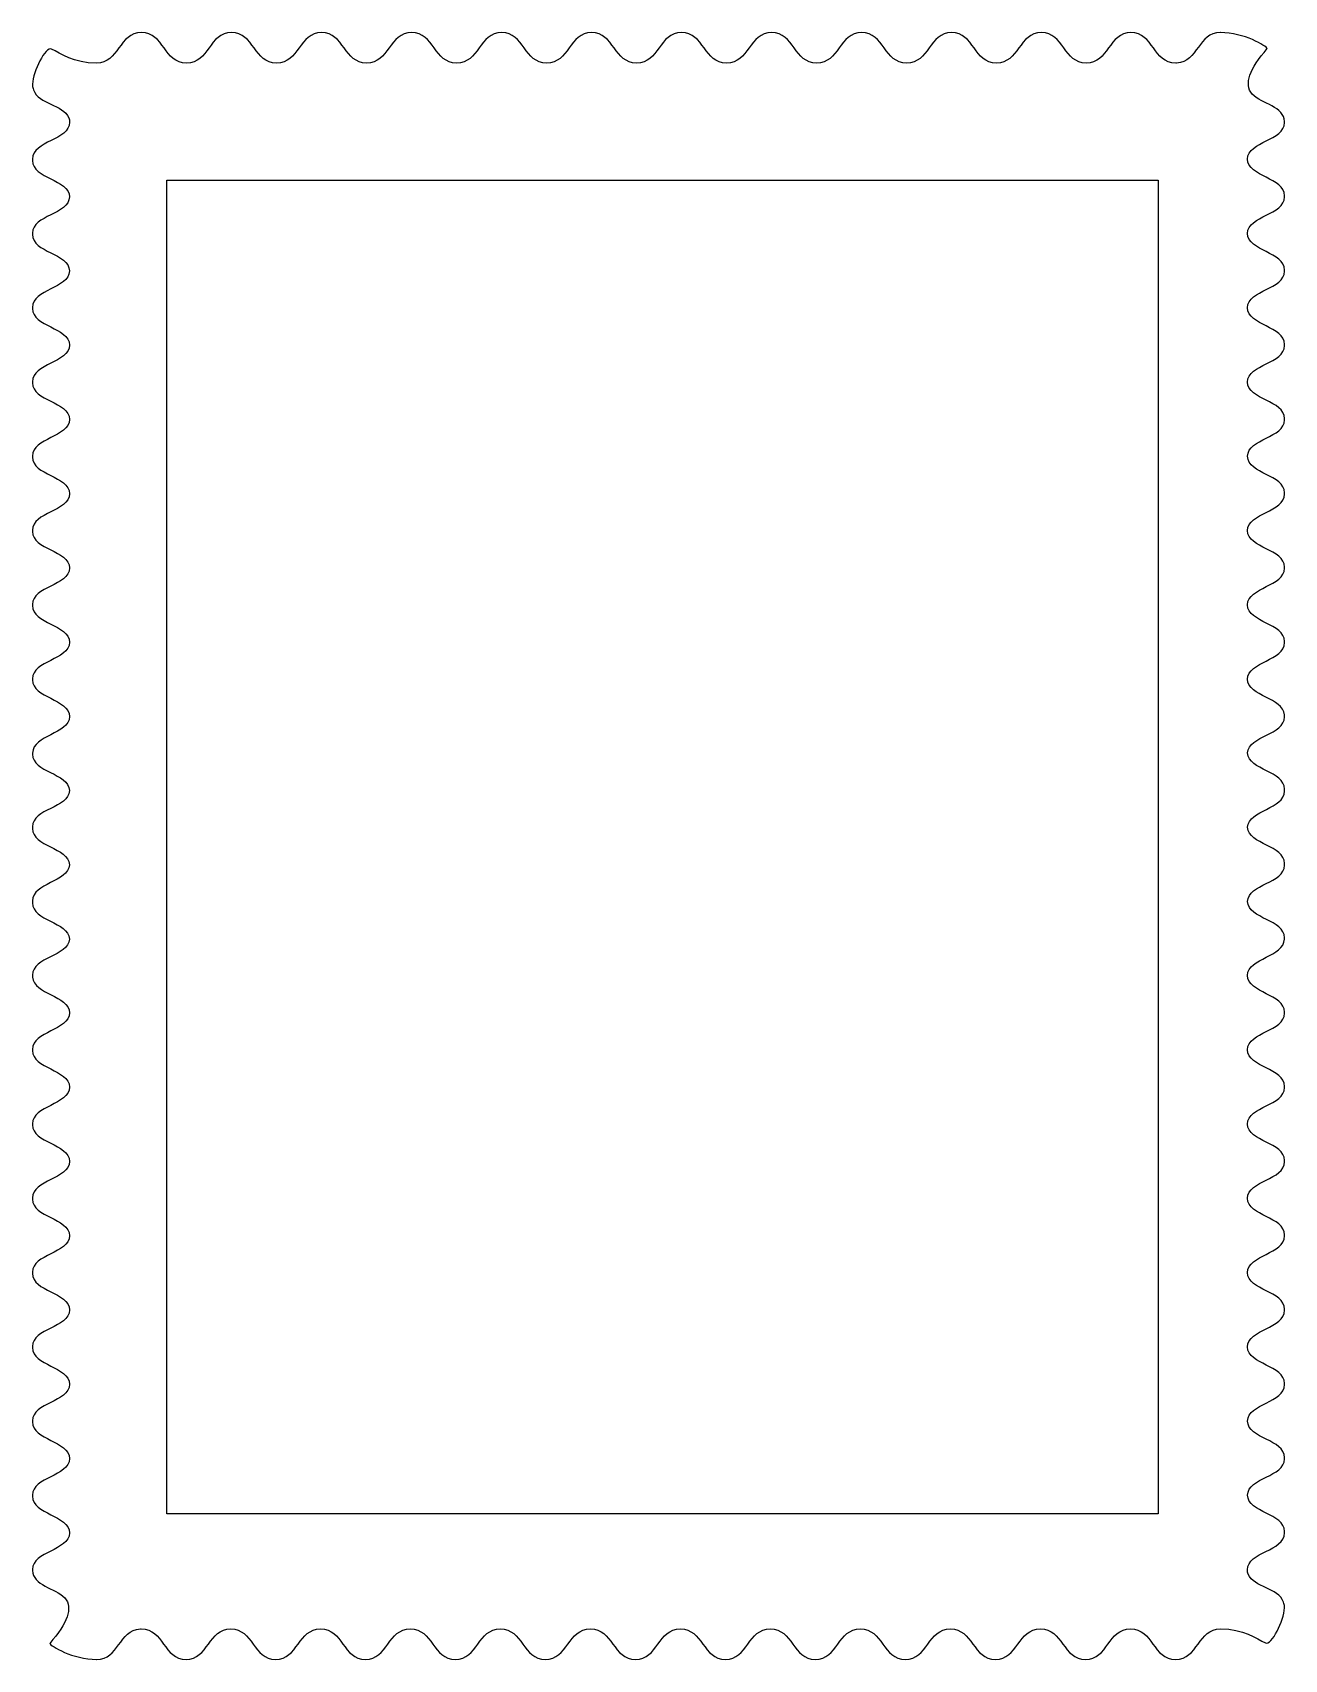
# Model space of a CAD drawing. Header units: centimetres. Extents: x -7.6 to 7.8, y -10.4 to 9.6.
import ezdxf

# ---------------------------------------------------------------- set-up
doc = ezdxf.new("R2010")
doc.units = ezdxf.units.CM
doc.header["$MEASUREMENT"] = 0
doc.layers.add('Camada 1', color=7, linetype='Continuous')

msp = doc.modelspace()

# ---------------------------------------------------------------- linework, layer by layer
at = {"layer": 'Camada 1'}
for points, knots in [([(7.32732, 8.02711), (7.33618, 7.80547), (7.78203, 7.80306), (7.78203, 7.57692), (7.78203, 7.57692), (7.78203, 7.57451), (7.78171, 7.57271), (7.78171, 7.57062), (7.78171, 7.57062), (7.78171, 7.56853), (7.78203, 7.56641), (7.78203, 7.5643), (7.78203, 7.5643), (7.78203, 7.338), (7.33618, 7.33559), (7.32732, 7.1135), (7.32732, 7.1135), (7.33618, 6.89141), (7.78203, 6.88916), (7.78203, 6.6627), (7.78203, 6.6627), (7.78203, 6.66058), (7.78171, 6.65849), (7.78171, 6.6564), (7.78171, 6.6564), (7.78171, 6.65431), (7.78203, 6.65235), (7.78203, 6.65008), (7.78203, 6.65008), (7.78203, 6.42407), (7.33618, 6.42153), (7.32732, 6.19989), (7.32732, 6.19989), (7.33618, 5.97764), (7.78203, 5.97523), (7.78203, 5.74864), (7.78203, 5.74864), (7.78203, 5.74652), (7.78171, 5.74459), (7.78171, 5.74248), (7.78171, 5.74248), (7.78171, 5.74023), (7.78203, 5.73811), (7.78203, 5.736), (7.78203, 5.736), (7.78203, 5.51031), (7.33618, 5.50777), (7.32732, 5.28613), (7.32732, 5.28613), (7.33618, 5.06465), (7.78203, 5.06253), (7.78203, 4.83639), (7.78203, 4.83639), (7.78203, 4.83382), (7.78171, 4.83157), (7.78142, 4.82917), (7.78142, 4.82917), (7.78174, 4.82676), (7.78203, 4.82451), (7.78203, 4.82211), (7.78203, 4.82211), (7.78203, 4.59671), (7.33663, 4.59401), (7.32761, 4.37343), (7.32761, 4.37343), (7.33663, 4.15256), (7.78203, 4.14983), (7.78203, 3.9243), (7.78203, 3.9243), (7.78203, 3.92173), (7.78171, 3.91948), (7.78142, 3.91694), (7.78142, 3.91694), (7.78174, 3.91453), (7.78203, 3.91212), (7.78203, 3.90958), (7.78203, 3.90958), (7.78203, 3.68418), (7.33618, 3.68164), (7.32732, 3.46016), (7.32732, 3.46016), (7.33618, 3.23823), (7.78203, 3.23582), (7.78203, 3.00936), (7.78203, 3.00936), (7.78203, 3.0074), (7.78171, 3.0056), (7.78171, 3.00349), (7.78171, 3.00349), (7.78171, 3.00138), (7.78203, 2.99989), (7.78203, 2.99748), (7.78203, 2.99748), (7.78203, 2.77118), (7.33576, 2.76877), (7.32732, 2.54668), (7.32732, 2.54668), (7.33573, 2.3243), (7.78203, 2.32202), (7.78203, 2.09588), (7.78203, 2.09588), (7.78203, 2.09347), (7.78171, 2.09167), (7.78142, 2.08927), (7.78142, 2.08927), (7.78174, 2.08715), (7.78203, 2.0849), (7.78203, 2.08281), (7.78203, 2.08281), (7.78203, 1.85667), (7.33618, 1.85442), (7.32732, 1.63262), (7.32732, 1.63262), (7.33618, 1.41489), (7.7664, 1.40902), (7.78127, 1.1946), (7.78127, 1.1946), (7.78127, 1.1946), (7.782, 1.19462), (7.782, 1.19462), (7.782, 1.19462), (7.782, 1.19282), (7.78168, 1.19086), (7.78168, 1.18906), (7.78168, 1.18906), (7.78168, 1.1871), (7.782, 1.18517), (7.782, 1.1835), (7.782, 1.1835), (7.782, 1.18093), (7.78168, 1.17884), (7.78139, 1.17614), (7.78139, 1.17614), (7.78171, 1.17402), (7.782, 1.17193), (7.782, 1.16939), (7.782, 1.16939), (7.782, 0.9455), (7.34594, 0.94084), (7.3279, 0.72627), (7.3279, 0.72627), (7.34248, 0.50929), (7.782, 0.50537), (7.782, 0.28103), (7.782, 0.28103), (7.782, 0.27936), (7.78184, 0.27788), (7.78168, 0.27637), (7.78168, 0.27637), (7.78184, 0.27502), (7.782, 0.27338), (7.782, 0.27187), (7.782, 0.27187), (7.782, 0.27052), (7.78184, 0.26946), (7.78184, 0.26798), (7.78184, 0.26798), (7.78184, 0.26798), (7.782, 0.268), (7.782, 0.268), (7.782, 0.268), (7.782, 0.26588), (7.78168, 0.26453), (7.78168, 0.26244), (7.78168, 0.26244), (7.78168, 0.26048), (7.782, 0.25868), (7.782, 0.25672), (7.782, 0.25672), (7.782, 0.03312), (7.34218, 0.0292), (7.32774, -0.18746), (7.32774, -0.18746), (7.34248, -0.4046), (7.782, -0.40849), (7.782, -0.63299), (7.782, -0.63299), (7.782, -0.63373), (7.78184, -0.63421), (7.78184, -0.63495), (7.78184, -0.63495), (7.78184, -0.63495), (7.782, -0.63527), (7.782, -0.6354), (7.782, -0.6354), (7.782, -0.6354), (7.78185, -0.6354), (7.78185, -0.6354), (7.78185, -0.6354), (7.78185, -0.63662), (7.78169, -0.63768), (7.78137, -0.63918), (7.78137, -0.63918), (7.78169, -0.64127), (7.78198, -0.64339), (7.78198, -0.64564), (7.78198, -0.64564), (7.78198, -0.64731), (7.78182, -0.64879), (7.78166, -0.65046), (7.78166, -0.65046), (7.78182, -0.65197), (7.78198, -0.65329), (7.78198, -0.65483), (7.78198, -0.65483), (7.78198, -0.87901), (7.33931, -0.88232), (7.32756, -1.10049), (7.32756, -1.10049), (7.34153, -1.31869), (7.78198, -1.32229), (7.78198, -1.54708), (7.78198, -1.54708), (7.78198, -1.54949), (7.78166, -1.55145), (7.78166, -1.55354), (7.78166, -1.55354), (7.78166, -1.55566), (7.78198, -1.55759), (7.78198, -1.55986), (7.78198, -1.55986), (7.78198, -1.56044), (7.78182, -1.56105), (7.78182, -1.5615), (7.78182, -1.5615), (7.78182, -1.56166), (7.78198, -1.56166), (7.78198, -1.56198), (7.78198, -1.56198), (7.78198, -1.56198), (7.78182, -1.56197), (7.78182, -1.56197), (7.78182, -1.56197), (7.7788, -1.78586), (7.33613, -1.78917), (7.32727, -2.01007), (7.32727, -2.01007), (7.33613, -2.23216), (7.78198, -2.23486), (7.78198, -2.46116), (7.78198, -2.46116), (7.78198, -2.46357), (7.78166, -2.46553), (7.78166, -2.46762), (7.78166, -2.46762), (7.78166, -2.46987), (7.78198, -2.47183), (7.78198, -2.47392), (7.78198, -2.47392), (7.78198, -2.69961), (7.33613, -2.70218), (7.32727, -2.92366), (7.32727, -2.92366), (7.33613, -3.1453), (7.78198, -3.14771), (7.78198, -3.37372), (7.78198, -3.37372), (7.78198, -3.37629), (7.78166, -3.37822), (7.78137, -3.38078), (7.78137, -3.38078), (7.78169, -3.38319), (7.78198, -3.38544), (7.78198, -3.38784), (7.78198, -3.38784), (7.78198, -3.61337), (7.33658, -3.6161), (7.32727, -3.83668), (7.32727, -3.83668), (7.33658, -4.05742), (7.78198, -4.05996), (7.78198, -4.28568), (7.78198, -4.28568), (7.78198, -4.28841), (7.78166, -4.29065), (7.78137, -4.29304), (7.78137, -4.29304), (7.78169, -4.29561), (7.78198, -4.29786), (7.78198, -4.3004), (7.78198, -4.3004), (7.78198, -4.52593), (7.33613, -4.5285), (7.32727, -4.74966), (7.32727, -4.74966), (7.33613, -4.97178), (7.78198, -4.97416), (7.78198, -5.20062), (7.78198, -5.20062), (7.78198, -5.20287), (7.78166, -5.20451), (7.78166, -5.20634), (7.78166, -5.20634), (7.78166, -5.20843), (7.78198, -5.21055), (7.78198, -5.21235), (7.78198, -5.21235), (7.78198, -5.4391), (7.33571, -5.44135), (7.32727, -5.6636), (7.32727, -5.6636), (7.33568, -5.88572), (7.78198, -5.88794), (7.78198, -6.11424), (7.78198, -6.11424), (7.78198, -6.11649), (7.78166, -6.11845), (7.78137, -6.1207), (7.78137, -6.1207), (7.78169, -6.12295), (7.78198, -6.12491), (7.78198, -6.12731), (7.78198, -6.12731), (7.78198, -6.35332), (7.33613, -6.35557), (7.32727, -6.57737), (7.32727, -6.57737), (7.33613, -6.79869), (7.78198, -6.8011), (7.78198, -7.02663), (7.78198, -7.02663), (7.78198, -7.02904), (7.78166, -7.03129), (7.78137, -7.03369), (7.78137, -7.03369), (7.78169, -7.03594), (7.78198, -7.03851), (7.78198, -7.04078), (7.78198, -7.04078), (7.78198, -7.26631), (7.33825, -7.26949), (7.32756, -7.48946), (7.32756, -7.48946), (7.33822, -7.70973), (7.78198, -7.71261), (7.78198, -7.9383), (7.78198, -7.9383), (7.78198, -7.94087), (7.78166, -7.94327), (7.78137, -7.94579), (7.78137, -7.94579), (7.78169, -7.94836), (7.78198, -7.95076), (7.78198, -7.95315), (7.78198, -7.95315), (7.78198, -8.1781), (7.3378, -8.18067), (7.32756, -8.40032), (7.32756, -8.40032), (7.3378, -8.61897), (7.78016, -8.62228), (7.78198, -8.8454), (7.78198, -8.8454), (7.78198, -8.8454), (7.78076, -8.84536), (7.78076, -8.84536), (7.78076, -8.84536), (7.78134, -8.85182), (7.78198, -8.85798), (7.78198, -8.86505), (7.78198, -8.86505), (7.78198, -9.09209), (7.32698, -9.09209), (7.32698, -9.31929), (7.32698, -9.31929), (7.32698, -9.33898), (7.3306, -9.3567), (7.33658, -9.3734), (7.33658, -9.3734), (7.40963, -9.53689), (7.70713, -9.53731), (7.7701, -9.71402), (7.7701, -9.71402), (7.77042, -9.71402), (7.77042, -9.71418), (7.77042, -9.71434), (7.77042, -9.71434), (7.77071, -9.71556), (7.77116, -9.7163), (7.77148, -9.71749), (7.77148, -9.71749), (7.77778, -9.73419), (7.78185, -9.75223), (7.78198, -9.77205), (7.78198, -9.77205), (7.78198, -9.77205), (7.78124, -9.77204), (7.78124, -9.77204), (7.78124, -9.77204), (7.78137, -9.77641), (7.78198, -9.7809), (7.78198, -9.78559), (7.78198, -9.78559), (7.78198, -9.94368), (7.62029, -10.24975), (7.54936, -10.21728), (7.54936, -10.21728), (7.43577, -10.16529), (7.27888, -10.04416), (6.99699, -10.04416), (6.99699, -10.04416), (6.72021, -10.04416), (6.72021, -10.41982), (6.44343, -10.41982), (6.44343, -10.41982), (6.16633, -10.41982), (6.16633, -10.04416), (5.88942, -10.04416), (5.88942, -10.04416), (5.61309, -10.04416), (5.61309, -10.41982), (5.33676, -10.41982), (5.33676, -10.41982), (5.05966, -10.41982), (5.05966, -10.04416), (4.78288, -10.04416), (4.78288, -10.04416), (4.50623, -10.04416), (4.50623, -10.41982), (4.22945, -10.41982), (4.22945, -10.41982), (3.95299, -10.41982), (3.95299, -10.04416), (3.67618, -10.04416), (3.67618, -10.04416), (3.3994, -10.04416), (3.3994, -10.41982), (3.1223, -10.41982), (3.1223, -10.41982), (2.84613, -10.41982), (2.84613, -10.04416), (2.56964, -10.04416), (2.56964, -10.04416), (2.2927, -10.04416), (2.2927, -10.41982), (2.01547, -10.41982), (2.01547, -10.41982), (1.73959, -10.41982), (1.73959, -10.04416), (1.46326, -10.04416), (1.46326, -10.04416), (1.1868, -10.04416), (1.1868, -10.41982), (0.91044, -10.41982), (0.91044, -10.41982), (0.63427, -10.41982), (0.63427, -10.04416), (0.35807, -10.04416), (0.35807, -10.04416), (0.08187, -10.04416), (0.0819, -10.41982), (-0.1943, -10.41982), (-0.1943, -10.41982), (-0.47145, -10.41982), (-0.47145, -10.04416), (-0.74823, -10.04416), (-0.74823, -10.04416), (-1.02525, -10.04416), (-1.02525, -10.41982), (-1.3024, -10.41982), (-1.3024, -10.41982), (-1.57897, -10.41982), (-1.57897, -10.04416), (-1.85543, -10.04416), (-1.85543, -10.04416), (-2.13221, -10.04416), (-2.13221, -10.41982), (-2.40886, -10.41982), (-2.40886, -10.41982), (-2.68551, -10.41982), (-2.68551, -10.04416), (-2.96197, -10.04416), (-2.96197, -10.04416), (-3.23801, -10.04416), (-3.23801, -10.41982), (-3.51394, -10.41982), (-3.51394, -10.41982), (-3.78945, -10.41982), (-3.78945, -10.04416), (-4.06459, -10.04416), (-4.06459, -10.04416), (-4.34137, -10.04416), (-4.34137, -10.41982), (-4.61794, -10.41982), (-4.61794, -10.41982), (-4.89345, -10.41982), (-4.89345, -10.04416), (-5.16859, -10.04416), (-5.16859, -10.04416), (-5.44341, -10.04416), (-5.44341, -10.41982), (-5.71839, -10.41982), (-5.71839, -10.41982), (-5.99366, -10.41982), (-5.99366, -10.04416), (-6.26888, -10.04416), (-6.26888, -10.04416), (-6.27248, -10.04416), (-6.27571, -10.04448), (-6.2788, -10.04474), (-6.2788, -10.04474), (-6.2788, -10.04474), (-6.2788, -10.04474), (-6.2788, -10.04474), (-6.2788, -10.04474), (-6.41165, -10.05046), (-6.47843, -10.14737), (-6.54717, -10.24114), (-6.54717, -10.24114), (-6.61358, -10.33221), (-6.68219, -10.42026), (-6.8148, -10.41981), (-6.8148, -10.41981), (-6.81557, -10.41981), (-6.81623, -10.41981), (-6.81713, -10.41981), (-6.81713, -10.41981), (-6.81742, -10.41981), (-6.81758, -10.41981), (-6.81803, -10.41981), (-6.81803, -10.41981), (-7.10894, -10.41891), (-7.38514, -10.25527), (-7.39445, -10.22222), (-7.39445, -10.22222), (-7.174, -9.97396), (-7.10746, -9.78931), (-7.20694, -9.66128), (-7.20694, -9.66128), (-7.32902, -9.54468), (-7.60498, -9.50502), (-7.60498, -9.32756), (-7.60498, -9.32756), (-7.60498, -9.32306), (-7.6044, -9.31886), (-7.60408, -9.31481), (-7.60408, -9.31481), (-7.60408, -9.31481), (-7.605, -9.31481), (-7.605, -9.31481), (-7.605, -9.31481), (-7.60487, -9.08806), (-7.15918, -9.08581), (-7.15023, -8.8637), (-7.15023, -8.8637), (-7.15917, -8.64177), (-7.605, -8.63968), (-7.605, -8.41335), (-7.605, -8.41335), (-7.605, -8.4111), (-7.60471, -8.40917), (-7.60471, -8.40721), (-7.60471, -8.40721), (-7.60471, -8.40512), (-7.605, -8.40316), (-7.605, -8.40091), (-7.605, -8.40091), (-7.605, -8.17459), (-7.15918, -8.17207), (-7.15023, -7.94995), (-7.15023, -7.94995), (-7.15917, -7.72802), (-7.605, -7.72577), (-7.605, -7.49934), (-7.605, -7.49934), (-7.605, -7.49706), (-7.60471, -7.49513), (-7.60471, -7.49318), (-7.60471, -7.49318), (-7.60471, -7.49109), (-7.605, -7.48897), (-7.605, -7.48704), (-7.605, -7.48704), (-7.605, -7.26074), (-7.15918, -7.2582), (-7.15023, -7.03656), (-7.15023, -7.03656), (-7.15917, -6.81434), (-7.605, -6.81177), (-7.605, -6.58531), (-7.605, -6.58531), (-7.605, -6.58306), (-7.60471, -6.58126), (-7.60471, -6.57915), (-7.60471, -6.57915), (-7.60471, -6.5769), (-7.605, -6.57481), (-7.605, -6.57269), (-7.605, -6.57269), (-7.605, -6.34687), (-7.15918, -6.34459), (-7.15023, -6.12311), (-7.15023, -6.12311), (-7.15917, -5.90147), (-7.605, -5.8989), (-7.605, -5.67324), (-7.605, -5.67324), (-7.605, -5.67051), (-7.60471, -5.66827), (-7.60442, -5.66602), (-7.60442, -5.66602), (-7.60471, -5.66361), (-7.605, -5.6612), (-7.605, -5.65882), (-7.605, -5.65882), (-7.605, -5.43342), (-7.16, -5.43072), (-7.15023, -5.20998), (-7.15023, -5.20998), (-7.15999, -4.98908), (-7.605, -4.98657), (-7.605, -4.76101), (-7.605, -4.76101), (-7.605, -4.75828), (-7.60471, -4.75617), (-7.60442, -4.75365), (-7.60442, -4.75365), (-7.60471, -4.75124), (-7.605, -4.74897), (-7.605, -4.74629), (-7.605, -4.74629), (-7.605, -4.52073), (-7.15918, -4.51832), (-7.15023, -4.29684), (-7.15023, -4.29684), (-7.15917, -4.07507), (-7.605, -4.07279), (-7.605, -3.84607), (-7.605, -3.84607), (-7.605, -3.84395), (-7.60471, -3.84229), (-7.60471, -3.8402), (-7.60471, -3.8402), (-7.60471, -3.83811), (-7.605, -3.83631), (-7.605, -3.83433), (-7.605, -3.83433), (-7.605, -3.60761), (-7.15873, -3.60549), (-7.15023, -3.38324), (-7.15023, -3.38324), (-7.15872, -3.16115), (-7.605, -3.15877), (-7.605, -2.9326), (-7.605, -2.9326), (-7.605, -2.93019), (-7.60471, -2.92839), (-7.60442, -2.92614), (-7.60442, -2.92614), (-7.60471, -2.92389), (-7.605, -2.9218), (-7.605, -2.91937), (-7.605, -2.91937), (-7.605, -2.69323), (-7.15918, -2.69114), (-7.15023, -2.46934), (-7.15023, -2.46934), (-7.15917, -2.25191), (-7.58944, -2.24561), (-7.60426, -2.03132), (-7.60426, -2.03132), (-7.60426, -2.03132), (-7.605, -2.03134), (-7.605, -2.03134), (-7.605, -2.03134), (-7.605, -2.02938), (-7.60471, -2.02756), (-7.60471, -2.02578), (-7.60471, -2.02578), (-7.60471, -2.02382), (-7.605, -2.02186), (-7.605, -2.0202), (-7.605, -2.0202), (-7.605, -2.01766), (-7.60471, -2.01554), (-7.60442, -2.01284), (-7.60442, -2.01284), (-7.60471, -2.01043), (-7.605, -2.0085), (-7.605, -2.00593), (-7.605, -2.00593), (-7.605, -1.7822), (-7.16878, -1.77783), (-7.1509, -1.56296), (-7.1509, -1.56296), (-7.16556, -1.34598), (-7.605, -1.34206), (-7.605, -1.11759), (-7.605, -1.11759), (-7.605, -1.11606), (-7.60471, -1.11486), (-7.60471, -1.11307), (-7.60471, -1.11307), (-7.60471, -1.11172), (-7.605, -1.11008), (-7.605, -1.10841), (-7.605, -1.10841), (-7.605, -1.10706), (-7.60471, -1.10616), (-7.60471, -1.10463), (-7.60471, -1.10463), (-7.60471, -1.10463), (-7.605, -1.10464), (-7.605, -1.10464), (-7.605, -1.10464), (-7.605, -1.10287), (-7.60471, -1.10088), (-7.60471, -1.09908), (-7.60471, -1.09908), (-7.60471, -1.09731), (-7.605, -1.09532), (-7.605, -1.09336), (-7.605, -1.09336), (-7.605, -0.86979), (-7.16518, -0.866), (-7.15076, -0.6492), (-7.15076, -0.6492), (-7.16555, -0.43206), (-7.605, -0.42817), (-7.605, -0.20367), (-7.605, -0.20367), (-7.605, -0.20293), (-7.60487, -0.20245), (-7.60487, -0.20171), (-7.60487, -0.20171), (-7.60487, -0.20171), (-7.60487, -0.20139), (-7.60487, -0.20126), (-7.60487, -0.20126), (-7.60487, -0.20126), (-7.60487, -0.20126), (-7.60487, -0.20126), (-7.60487, -0.20126), (-7.60471, -0.20004), (-7.60471, -0.19898), (-7.60442, -0.19764), (-7.60442, -0.19764), (-7.60471, -0.19539), (-7.605, -0.19327), (-7.605, -0.19103), (-7.605, -0.19103), (-7.605, -0.18936), (-7.60471, -0.18788), (-7.60471, -0.18621), (-7.60471, -0.18621), (-7.60471, -0.1847), (-7.605, -0.18338), (-7.605, -0.18184), (-7.605, -0.18184), (-7.605, 0.04234), (-7.16233, 0.04565), (-7.1506, 0.26353), (-7.1506, 0.26353), (-7.16441, 0.48186), (-7.605, 0.48562), (-7.605, 0.7107), (-7.605, 0.7107), (-7.605, 0.71279), (-7.60471, 0.71475), (-7.60471, 0.71684), (-7.60471, 0.71684), (-7.60471, 0.71896), (-7.605, 0.72091), (-7.605, 0.72316), (-7.605, 0.72316), (-7.605, 0.72377), (-7.60487, 0.72451), (-7.60487, 0.72483), (-7.60487, 0.72483), (-7.60487, 0.72499), (-7.60487, 0.72512), (-7.60487, 0.72512), (-7.60487, 0.72512), (-7.60487, 0.72512), (-7.60487, 0.72512), (-7.60487, 0.72512), (-7.60487, 0.72512), (-7.60185, 0.94933), (-7.15918, 0.95248), (-7.15024, 1.17351), (-7.15024, 1.17351), (-7.15918, 1.39544), (-7.60501, 1.39817), (-7.60501, 1.62444), (-7.60501, 1.62444), (-7.60501, 1.62685), (-7.60472, 1.62881), (-7.60472, 1.6309), (-7.60472, 1.6309), (-7.60472, 1.63299), (-7.60501, 1.63511), (-7.60501, 1.63722), (-7.60501, 1.63722), (-7.60501, 1.86323), (-7.15919, 1.86545), (-7.15024, 2.08696), (-7.15024, 2.08696), (-7.15918, 2.30876), (-7.60501, 2.31085), (-7.60501, 2.53699), (-7.60501, 2.53699), (-7.60501, 2.53972), (-7.60472, 2.54165), (-7.60443, 2.54421), (-7.60443, 2.54421), (-7.60472, 2.54662), (-7.60501, 2.54887), (-7.60501, 2.55127), (-7.60501, 2.55127), (-7.60501, 2.77667), (-7.16001, 2.77937), (-7.15024, 2.99995), (-7.15024, 2.99995), (-7.16, 3.22069), (-7.60501, 3.22323), (-7.60501, 3.44911), (-7.60501, 3.44911), (-7.60501, 3.45152), (-7.60472, 3.45393), (-7.60443, 3.45631), (-7.60443, 3.45631), (-7.60472, 3.45888), (-7.60501, 3.46113), (-7.60501, 3.46367), (-7.60501, 3.46367), (-7.60501, 3.6892), (-7.15919, 3.69177), (-7.15024, 3.91296), (-7.15024, 3.91296), (-7.15918, 4.13505), (-7.60501, 4.1373), (-7.60501, 4.36389), (-7.60501, 4.36389), (-7.60501, 4.36614), (-7.60472, 4.36778), (-7.60472, 4.36974), (-7.60472, 4.36974), (-7.60472, 4.37186), (-7.60501, 4.37366), (-7.60501, 4.37575), (-7.60501, 4.37575), (-7.60501, 4.60221), (-7.15874, 4.60459), (-7.15024, 4.82668), (-7.15024, 4.82668), (-7.15873, 5.04861), (-7.60501, 5.05102), (-7.60501, 5.27748), (-7.60501, 5.27748), (-7.60501, 5.27973), (-7.60472, 5.28185), (-7.60443, 5.28394), (-7.60443, 5.28394), (-7.60472, 5.28606), (-7.60501, 5.28831), (-7.60501, 5.29055), (-7.60501, 5.29055), (-7.60501, 5.51656), (-7.15919, 5.51881), (-7.15024, 5.74058), (-7.15024, 5.74058), (-7.15918, 5.96193), (-7.60501, 5.96434), (-7.60501, 6.18987), (-7.60501, 6.18987), (-7.60501, 6.19244), (-7.60472, 6.19453), (-7.60443, 6.19693), (-7.60443, 6.19693), (-7.60472, 6.19934), (-7.60501, 6.20159), (-7.60501, 6.20415), (-7.60501, 6.20415), (-7.60501, 6.42955), (-7.16128, 6.43254), (-7.15024, 6.6527), (-7.15024, 6.6527), (-7.16127, 6.87299), (-7.60501, 6.87569), (-7.60501, 7.10138), (-7.60501, 7.10138), (-7.60501, 7.10408), (-7.60472, 7.10649), (-7.60443, 7.10905), (-7.60443, 7.10905), (-7.60472, 7.11162), (-7.60501, 7.11402), (-7.60501, 7.11656), (-7.60501, 7.11656), (-7.60501, 7.34122), (-7.1607, 7.34392), (-7.15024, 7.5636), (-7.15024, 7.5636), (-7.16053, 7.78238), (-7.60321, 7.78553), (-7.60487, 8.00868), (-7.60487, 8.00868), (-7.60487, 8.00868), (-7.60368, 8.00867), (-7.60368, 8.00867), (-7.60368, 8.00867), (-7.60442, 8.01497), (-7.60503, 8.02145), (-7.60503, 8.0282), (-7.60503, 8.0282), (-7.60503, 8.25524), (-7.14997, 8.25524), (-7.14997, 8.48244), (-7.14997, 8.48244), (-7.14997, 8.50228), (-7.15349, 8.51998), (-7.15973, 8.53652), (-7.15973, 8.53652), (-7.2326, 8.7003), (-7.53012, 8.70075), (-7.59314, 8.8773), (-7.59314, 8.8773), (-7.5933, 8.8773), (-7.5933, 8.8773), (-7.5933, 8.87759), (-7.5933, 8.87759), (-7.59383, 8.87865), (-7.59412, 8.87971), (-7.59449, 8.88074), (-7.59449, 8.88074), (-7.60087, 8.89744), (-7.6047, 8.91545), (-7.60486, 8.9353), (-7.60486, 8.9353), (-7.60486, 8.9353), (-7.60426, 8.9353), (-7.60426, 8.9353), (-7.60426, 8.9353), (-7.60442, 8.9398), (-7.605, 8.94416), (-7.605, 8.94882), (-7.605, 8.94882), (-7.605, 9.10691), (-7.44323, 9.41298), (-7.37238, 9.38051), (-7.37238, 9.38051), (-7.25879, 9.32868), (-7.10168, 9.20742), (-6.81996, 9.20742), (-6.81996, 9.20742), (-6.54326, 9.20742), (-6.54326, 9.58308), (-6.26648, 9.58308), (-6.26648, 9.58308), (-5.98938, 9.58308), (-5.98938, 9.20742), (-5.71231, 9.20742), (-5.71231, 9.20742), (-5.4359, 9.20742), (-5.4359, 9.58308), (-5.15978, 9.58308), (-5.15978, 9.58308), (-4.88271, 9.58308), (-4.88271, 9.20742), (-4.6059, 9.20742), (-4.6059, 9.20742), (-4.32928, 9.20742), (-4.32928, 9.58308), (-4.05242, 9.58308), (-4.05242, 9.58308), (-3.77601, 9.58308), (-3.77601, 9.20742), (-3.49923, 9.20742), (-3.49923, 9.20742), (-3.22245, 9.20742), (-3.22245, 9.58308), (-2.94535, 9.58308), (-2.94535, 9.58308), (-2.66918, 9.58308), (-2.66918, 9.20742), (-2.39277, 9.20742), (-2.39277, 9.20742), (-2.11575, 9.20742), (-2.11575, 9.58308), (-1.83828, 9.58308), (-1.83828, 9.58308), (-1.56248, 9.58308), (-1.56248, 9.20742), (-1.28628, 9.20742), (-1.28628, 9.20742), (-1.00979, 9.20742), (-1.00979, 9.58308), (-0.73346, 9.58308), (-0.73346, 9.58308), (-0.45713, 9.58308), (-0.45713, 9.20742), (-0.18109, 9.20742), (-0.18109, 9.20742), (0.09508, 9.20742), (0.09508, 9.58308), (0.37128, 9.58308), (0.37128, 9.58308), (0.64838, 9.58308), (0.64838, 9.20742), (0.92516, 9.20742), (0.92516, 9.20742), (1.20226, 9.20742), (1.20226, 9.58308), (1.4793, 9.58308), (1.4793, 9.58308), (1.75595, 9.58308), (1.75595, 9.20742), (2.03241, 9.20742), (2.03241, 9.20742), (2.30922, 9.20742), (2.30922, 9.58308), (2.58584, 9.58308), (2.58584, 9.58308), (2.86246, 9.58308), (2.86246, 9.20742), (3.13895, 9.20742), (3.13895, 9.20742), (3.41499, 9.20742), (3.41499, 9.58308), (3.69084, 9.58308), (3.69084, 9.58308), (3.96643, 9.58308), (3.96643, 9.20742), (4.24154, 9.20742), (4.24154, 9.20742), (4.51832, 9.20742), (4.51832, 9.58308), (4.79497, 9.58308), (4.79497, 9.58308), (5.0704, 9.58308), (5.0704, 9.20742), (5.34554, 9.20742), (5.34554, 9.20742), (5.62052, 9.20742), (5.62052, 9.58308), (5.89534, 9.58308), (5.89534, 9.58308), (6.17061, 9.58308), (6.17061, 9.20742), (6.44604, 9.20742), (6.44604, 9.20742), (6.44935, 9.20742), (6.45265, 9.20758), (6.45564, 9.20787), (6.45564, 9.20787), (6.45564, 9.20787), (6.45564, 9.20787), (6.45564, 9.20787), (6.45564, 9.20787), (6.58875, 9.21403), (6.65535, 9.31066), (6.72401, 9.40443), (6.72401, 9.40443), (6.79071, 9.49547), (6.85911, 9.58355), (6.99179, 9.58308), (6.99179, 9.58308), (6.99237, 9.58308), (6.9933, 9.58292), (6.99404, 9.58292), (6.99404, 9.58292), (6.99436, 9.58292), (6.99478, 9.58308), (6.99494, 9.58308), (6.99494, 9.58308), (7.28598, 9.58202), (7.56202, 9.41854), (7.57133, 9.38549), (7.57133, 9.38549), (7.35091, 9.13726), (7.28447, 8.95274), (7.38379, 8.82441), (7.38379, 8.82441), (7.50595, 8.70781), (7.78186, 8.66844), (7.78186, 8.49082), (7.78186, 8.49082), (7.78186, 8.48632), (7.78125, 8.48209), (7.78096, 8.47791), (7.78096, 8.47791), (7.78096, 8.47791), (7.7819, 8.47791), (7.7819, 8.47791), (7.7819, 8.47791), (7.78187, 8.25177), (7.33618, 8.24921), (7.32732, 8.02711)], [0, 0, 0, 0, 0.003663, 0.003663, 0.003663, 0.003663, 0.00732601, 0.00732601, 0.00732601, 0.00732601, 0.01098901, 0.01098901, 0.01098901, 0.01098901, 0.01465201, 0.01465201, 0.01465201, 0.01465201, 0.01831502, 0.01831502, 0.01831502, 0.01831502, 0.02197802, 0.02197802, 0.02197802, 0.02197802, 0.02564103, 0.02564103, 0.02564103, 0.02564103, 0.02930403, 0.02930403, 0.02930403, 0.02930403, 0.03296703, 0.03296703, 0.03296703, 0.03296703, 0.03663004, 0.03663004, 0.03663004, 0.03663004, 0.04029304, 0.04029304, 0.04029304, 0.04029304, 0.04395604, 0.04395604, 0.04395604, 0.04395604, 0.04761905, 0.04761905, 0.04761905, 0.04761905, 0.05128205, 0.05128205, 0.05128205, 0.05128205, 0.05494505, 0.05494505, 0.05494505, 0.05494505, 0.05860806, 0.05860806, 0.05860806, 0.05860806, 0.06227106, 0.06227106, 0.06227106, 0.06227106, 0.06593407, 0.06593407, 0.06593407, 0.06593407, 0.06959707, 0.06959707, 0.06959707, 0.06959707, 0.07326007, 0.07326007, 0.07326007, 0.07326007, 0.07692308, 0.07692308, 0.07692308, 0.07692308, 0.08058608, 0.08058608, 0.08058608, 0.08058608, 0.08424908, 0.08424908, 0.08424908, 0.08424908, 0.08791209, 0.08791209, 0.08791209, 0.08791209, 0.09157509, 0.09157509, 0.09157509, 0.09157509, 0.0952381, 0.0952381, 0.0952381, 0.0952381, 0.0989011, 0.0989011, 0.0989011, 0.0989011, 0.1025641, 0.1025641, 0.1025641, 0.1025641, 0.10622711, 0.10622711, 0.10622711, 0.10622711, 0.10989011, 0.10989011, 0.10989011, 0.10989011, 0.11355311, 0.11355311, 0.11355311, 0.11355311, 0.11721612, 0.11721612, 0.11721612, 0.11721612, 0.12087912, 0.12087912, 0.12087912, 0.12087912, 0.12454212, 0.12454212, 0.12454212, 0.12454212, 0.12820513, 0.12820513, 0.12820513, 0.12820513, 0.13186813, 0.13186813, 0.13186813, 0.13186813, 0.13553114, 0.13553114, 0.13553114, 0.13553114, 0.13919414, 0.13919414, 0.13919414, 0.13919414, 0.14285714, 0.14285714, 0.14285714, 0.14285714, 0.14652015, 0.14652015, 0.14652015, 0.14652015, 0.15018315, 0.15018315, 0.15018315, 0.15018315, 0.15384615, 0.15384615, 0.15384615, 0.15384615, 0.15750916, 0.15750916, 0.15750916, 0.15750916, 0.16117216, 0.16117216, 0.16117216, 0.16117216, 0.16483516, 0.16483516, 0.16483516, 0.16483516, 0.16849817, 0.16849817, 0.16849817, 0.16849817, 0.17216117, 0.17216117, 0.17216117, 0.17216117, 0.17582418, 0.17582418, 0.17582418, 0.17582418, 0.17948718, 0.17948718, 0.17948718, 0.17948718, 0.18315018, 0.18315018, 0.18315018, 0.18315018, 0.18681319, 0.18681319, 0.18681319, 0.18681319, 0.19047619, 0.19047619, 0.19047619, 0.19047619, 0.19413919, 0.19413919, 0.19413919, 0.19413919, 0.1978022, 0.1978022, 0.1978022, 0.1978022, 0.2014652, 0.2014652, 0.2014652, 0.2014652, 0.20512821, 0.20512821, 0.20512821, 0.20512821, 0.20879121, 0.20879121, 0.20879121, 0.20879121, 0.21245421, 0.21245421, 0.21245421, 0.21245421, 0.21611722, 0.21611722, 0.21611722, 0.21611722, 0.21978022, 0.21978022, 0.21978022, 0.21978022, 0.22344322, 0.22344322, 0.22344322, 0.22344322, 0.22710623, 0.22710623, 0.22710623, 0.22710623, 0.23076923, 0.23076923, 0.23076923, 0.23076923, 0.23443223, 0.23443223, 0.23443223, 0.23443223, 0.23809524, 0.23809524, 0.23809524, 0.23809524, 0.24175824, 0.24175824, 0.24175824, 0.24175824, 0.24542125, 0.24542125, 0.24542125, 0.24542125, 0.24908425, 0.24908425, 0.24908425, 0.24908425, 0.25274725, 0.25274725, 0.25274725, 0.25274725, 0.25641026, 0.25641026, 0.25641026, 0.25641026, 0.26007326, 0.26007326, 0.26007326, 0.26007326, 0.26373626, 0.26373626, 0.26373626, 0.26373626, 0.26739927, 0.26739927, 0.26739927, 0.26739927, 0.27106227, 0.27106227, 0.27106227, 0.27106227, 0.27472527, 0.27472527, 0.27472527, 0.27472527, 0.27838828, 0.27838828, 0.27838828, 0.27838828, 0.28205128, 0.28205128, 0.28205128, 0.28205128, 0.28571429, 0.28571429, 0.28571429, 0.28571429, 0.28937729, 0.28937729, 0.28937729, 0.28937729, 0.29304029, 0.29304029, 0.29304029, 0.29304029, 0.2967033, 0.2967033, 0.2967033, 0.2967033, 0.3003663, 0.3003663, 0.3003663, 0.3003663, 0.3040293, 0.3040293, 0.3040293, 0.3040293, 0.30769231, 0.30769231, 0.30769231, 0.30769231, 0.31135531, 0.31135531, 0.31135531, 0.31135531, 0.31501832, 0.31501832, 0.31501832, 0.31501832, 0.31868132, 0.31868132, 0.31868132, 0.31868132, 0.32234432, 0.32234432, 0.32234432, 0.32234432, 0.32600733, 0.32600733, 0.32600733, 0.32600733, 0.32967033, 0.32967033, 0.32967033, 0.32967033, 0.33333333, 0.33333333, 0.33333333, 0.33333333, 0.33699634, 0.33699634, 0.33699634, 0.33699634, 0.34065934, 0.34065934, 0.34065934, 0.34065934, 0.34432234, 0.34432234, 0.34432234, 0.34432234, 0.34798535, 0.34798535, 0.34798535, 0.34798535, 0.35164835, 0.35164835, 0.35164835, 0.35164835, 0.35531136, 0.35531136, 0.35531136, 0.35531136, 0.35897436, 0.35897436, 0.35897436, 0.35897436, 0.36263736, 0.36263736, 0.36263736, 0.36263736, 0.36630037, 0.36630037, 0.36630037, 0.36630037, 0.36996337, 0.36996337, 0.36996337, 0.36996337, 0.37362637, 0.37362637, 0.37362637, 0.37362637, 0.37728938, 0.37728938, 0.37728938, 0.37728938, 0.38095238, 0.38095238, 0.38095238, 0.38095238, 0.38461538, 0.38461538, 0.38461538, 0.38461538, 0.38827839, 0.38827839, 0.38827839, 0.38827839, 0.39194139, 0.39194139, 0.39194139, 0.39194139, 0.3956044, 0.3956044, 0.3956044, 0.3956044, 0.3992674, 0.3992674, 0.3992674, 0.3992674, 0.4029304, 0.4029304, 0.4029304, 0.4029304, 0.40659341, 0.40659341, 0.40659341, 0.40659341, 0.41025641, 0.41025641, 0.41025641, 0.41025641, 0.41391941, 0.41391941, 0.41391941, 0.41391941, 0.41758242, 0.41758242, 0.41758242, 0.41758242, 0.42124542, 0.42124542, 0.42124542, 0.42124542, 0.42490842, 0.42490842, 0.42490842, 0.42490842, 0.42857143, 0.42857143, 0.42857143, 0.42857143, 0.43223443, 0.43223443, 0.43223443, 0.43223443, 0.43589744, 0.43589744, 0.43589744, 0.43589744, 0.43956044, 0.43956044, 0.43956044, 0.43956044, 0.44322344, 0.44322344, 0.44322344, 0.44322344, 0.44688645, 0.44688645, 0.44688645, 0.44688645, 0.45054945, 0.45054945, 0.45054945, 0.45054945, 0.45421245, 0.45421245, 0.45421245, 0.45421245, 0.45787546, 0.45787546, 0.45787546, 0.45787546, 0.46153846, 0.46153846, 0.46153846, 0.46153846, 0.46520147, 0.46520147, 0.46520147, 0.46520147, 0.46886447, 0.46886447, 0.46886447, 0.46886447, 0.47252747, 0.47252747, 0.47252747, 0.47252747, 0.47619048, 0.47619048, 0.47619048, 0.47619048, 0.47985348, 0.47985348, 0.47985348, 0.47985348, 0.48351648, 0.48351648, 0.48351648, 0.48351648, 0.48717949, 0.48717949, 0.48717949, 0.48717949, 0.49084249, 0.49084249, 0.49084249, 0.49084249, 0.49450549, 0.49450549, 0.49450549, 0.49450549, 0.4981685, 0.4981685, 0.4981685, 0.4981685, 0.5018315, 0.5018315, 0.5018315, 0.5018315, 0.50549451, 0.50549451, 0.50549451, 0.50549451, 0.50915751, 0.50915751, 0.50915751, 0.50915751, 0.51282051, 0.51282051, 0.51282051, 0.51282051, 0.51648352, 0.51648352, 0.51648352, 0.51648352, 0.52014652, 0.52014652, 0.52014652, 0.52014652, 0.52380952, 0.52380952, 0.52380952, 0.52380952, 0.52747253, 0.52747253, 0.52747253, 0.52747253, 0.53113553, 0.53113553, 0.53113553, 0.53113553, 0.53479853, 0.53479853, 0.53479853, 0.53479853, 0.53846154, 0.53846154, 0.53846154, 0.53846154, 0.54212454, 0.54212454, 0.54212454, 0.54212454, 0.54578755, 0.54578755, 0.54578755, 0.54578755, 0.54945055, 0.54945055, 0.54945055, 0.54945055, 0.55311355, 0.55311355, 0.55311355, 0.55311355, 0.55677656, 0.55677656, 0.55677656, 0.55677656, 0.56043956, 0.56043956, 0.56043956, 0.56043956, 0.56410256, 0.56410256, 0.56410256, 0.56410256, 0.56776557, 0.56776557, 0.56776557, 0.56776557, 0.57142857, 0.57142857, 0.57142857, 0.57142857, 0.57509158, 0.57509158, 0.57509158, 0.57509158, 0.57875458, 0.57875458, 0.57875458, 0.57875458, 0.58241758, 0.58241758, 0.58241758, 0.58241758, 0.58608059, 0.58608059, 0.58608059, 0.58608059, 0.58974359, 0.58974359, 0.58974359, 0.58974359, 0.59340659, 0.59340659, 0.59340659, 0.59340659, 0.5970696, 0.5970696, 0.5970696, 0.5970696, 0.6007326, 0.6007326, 0.6007326, 0.6007326, 0.6043956, 0.6043956, 0.6043956, 0.6043956, 0.60805861, 0.60805861, 0.60805861, 0.60805861, 0.61172161, 0.61172161, 0.61172161, 0.61172161, 0.61538462, 0.61538462, 0.61538462, 0.61538462, 0.61904762, 0.61904762, 0.61904762, 0.61904762, 0.62271062, 0.62271062, 0.62271062, 0.62271062, 0.62637363, 0.62637363, 0.62637363, 0.62637363, 0.63003663, 0.63003663, 0.63003663, 0.63003663, 0.63369963, 0.63369963, 0.63369963, 0.63369963, 0.63736264, 0.63736264, 0.63736264, 0.63736264, 0.64102564, 0.64102564, 0.64102564, 0.64102564, 0.64468864, 0.64468864, 0.64468864, 0.64468864, 0.64835165, 0.64835165, 0.64835165, 0.64835165, 0.65201465, 0.65201465, 0.65201465, 0.65201465, 0.65567766, 0.65567766, 0.65567766, 0.65567766, 0.65934066, 0.65934066, 0.65934066, 0.65934066, 0.66300366, 0.66300366, 0.66300366, 0.66300366, 0.66666667, 0.66666667, 0.66666667, 0.66666667, 0.67032967, 0.67032967, 0.67032967, 0.67032967, 0.67399267, 0.67399267, 0.67399267, 0.67399267, 0.67765568, 0.67765568, 0.67765568, 0.67765568, 0.68131868, 0.68131868, 0.68131868, 0.68131868, 0.68498168, 0.68498168, 0.68498168, 0.68498168, 0.68864469, 0.68864469, 0.68864469, 0.68864469, 0.69230769, 0.69230769, 0.69230769, 0.69230769, 0.6959707, 0.6959707, 0.6959707, 0.6959707, 0.6996337, 0.6996337, 0.6996337, 0.6996337, 0.7032967, 0.7032967, 0.7032967, 0.7032967, 0.70695971, 0.70695971, 0.70695971, 0.70695971, 0.71062271, 0.71062271, 0.71062271, 0.71062271, 0.71428571, 0.71428571, 0.71428571, 0.71428571, 0.71794872, 0.71794872, 0.71794872, 0.71794872, 0.72161172, 0.72161172, 0.72161172, 0.72161172, 0.72527473, 0.72527473, 0.72527473, 0.72527473, 0.72893773, 0.72893773, 0.72893773, 0.72893773, 0.73260073, 0.73260073, 0.73260073, 0.73260073, 0.73626374, 0.73626374, 0.73626374, 0.73626374, 0.73992674, 0.73992674, 0.73992674, 0.73992674, 0.74358974, 0.74358974, 0.74358974, 0.74358974, 0.74725275, 0.74725275, 0.74725275, 0.74725275, 0.75091575, 0.75091575, 0.75091575, 0.75091575, 0.75457875, 0.75457875, 0.75457875, 0.75457875, 0.75824176, 0.75824176, 0.75824176, 0.75824176, 0.76190476, 0.76190476, 0.76190476, 0.76190476, 0.76556777, 0.76556777, 0.76556777, 0.76556777, 0.76923077, 0.76923077, 0.76923077, 0.76923077, 0.77289377, 0.77289377, 0.77289377, 0.77289377, 0.77655678, 0.77655678, 0.77655678, 0.77655678, 0.78021978, 0.78021978, 0.78021978, 0.78021978, 0.78388278, 0.78388278, 0.78388278, 0.78388278, 0.78754579, 0.78754579, 0.78754579, 0.78754579, 0.79120879, 0.79120879, 0.79120879, 0.79120879, 0.79487179, 0.79487179, 0.79487179, 0.79487179, 0.7985348, 0.7985348, 0.7985348, 0.7985348, 0.8021978, 0.8021978, 0.8021978, 0.8021978, 0.80586081, 0.80586081, 0.80586081, 0.80586081, 0.80952381, 0.80952381, 0.80952381, 0.80952381, 0.81318681, 0.81318681, 0.81318681, 0.81318681, 0.81684982, 0.81684982, 0.81684982, 0.81684982, 0.82051282, 0.82051282, 0.82051282, 0.82051282, 0.82417582, 0.82417582, 0.82417582, 0.82417582, 0.82783883, 0.82783883, 0.82783883, 0.82783883, 0.83150183, 0.83150183, 0.83150183, 0.83150183, 0.83516484, 0.83516484, 0.83516484, 0.83516484, 0.83882784, 0.83882784, 0.83882784, 0.83882784, 0.84249084, 0.84249084, 0.84249084, 0.84249084, 0.84615385, 0.84615385, 0.84615385, 0.84615385, 0.84981685, 0.84981685, 0.84981685, 0.84981685, 0.85347985, 0.85347985, 0.85347985, 0.85347985, 0.85714286, 0.85714286, 0.85714286, 0.85714286, 0.86080586, 0.86080586, 0.86080586, 0.86080586, 0.86446886, 0.86446886, 0.86446886, 0.86446886, 0.86813187, 0.86813187, 0.86813187, 0.86813187, 0.87179487, 0.87179487, 0.87179487, 0.87179487, 0.87545788, 0.87545788, 0.87545788, 0.87545788, 0.87912088, 0.87912088, 0.87912088, 0.87912088, 0.88278388, 0.88278388, 0.88278388, 0.88278388, 0.88644689, 0.88644689, 0.88644689, 0.88644689, 0.89010989, 0.89010989, 0.89010989, 0.89010989, 0.89377289, 0.89377289, 0.89377289, 0.89377289, 0.8974359, 0.8974359, 0.8974359, 0.8974359, 0.9010989, 0.9010989, 0.9010989, 0.9010989, 0.9047619, 0.9047619, 0.9047619, 0.9047619, 0.90842491, 0.90842491, 0.90842491, 0.90842491, 0.91208791, 0.91208791, 0.91208791, 0.91208791, 0.91575092, 0.91575092, 0.91575092, 0.91575092, 0.91941392, 0.91941392, 0.91941392, 0.91941392, 0.92307692, 0.92307692, 0.92307692, 0.92307692, 0.92673993, 0.92673993, 0.92673993, 0.92673993, 0.93040293, 0.93040293, 0.93040293, 0.93040293, 0.93406593, 0.93406593, 0.93406593, 0.93406593, 0.93772894, 0.93772894, 0.93772894, 0.93772894, 0.94139194, 0.94139194, 0.94139194, 0.94139194, 0.94505495, 0.94505495, 0.94505495, 0.94505495, 0.94871795, 0.94871795, 0.94871795, 0.94871795, 0.95238095, 0.95238095, 0.95238095, 0.95238095, 0.95604396, 0.95604396, 0.95604396, 0.95604396, 0.95970696, 0.95970696, 0.95970696, 0.95970696, 0.96336996, 0.96336996, 0.96336996, 0.96336996, 0.96703297, 0.96703297, 0.96703297, 0.96703297, 0.97069597, 0.97069597, 0.97069597, 0.97069597, 0.97435897, 0.97435897, 0.97435897, 0.97435897, 0.97802198, 0.97802198, 0.97802198, 0.97802198, 0.98168498, 0.98168498, 0.98168498, 0.98168498, 0.98534799, 0.98534799, 0.98534799, 0.98534799, 0.98901099, 0.98901099, 0.98901099, 0.98901099, 0.99267399, 0.99267399, 0.99267399, 0.99267399, 1, 1, 1, 1]), ([(6.22861, 7.76851), (6.22861, 7.76851), (-5.95455, 7.76851), (-5.95455, 7.76851), (-5.95455, 7.76851), (-5.95455, 7.76851), (-5.95455, -8.62785), (-5.95455, -8.62785), (-5.95455, -8.62785), (-5.95455, -8.62785), (6.22861, -8.62785), (6.22861, -8.62785), (6.22861, -8.62785), (6.22861, -8.62785), (6.22861, 7.76851), (6.22861, 7.76851)], [0, 0, 0, 0, 0.2, 0.2, 0.2, 0.2, 0.4, 0.4, 0.4, 0.4, 0.6, 0.6, 0.6, 0.6, 1, 1, 1, 1])]:
    msp.add_open_spline(points, degree=3, knots=knots, dxfattribs=at)

doc.saveas('drawing.dxf')
